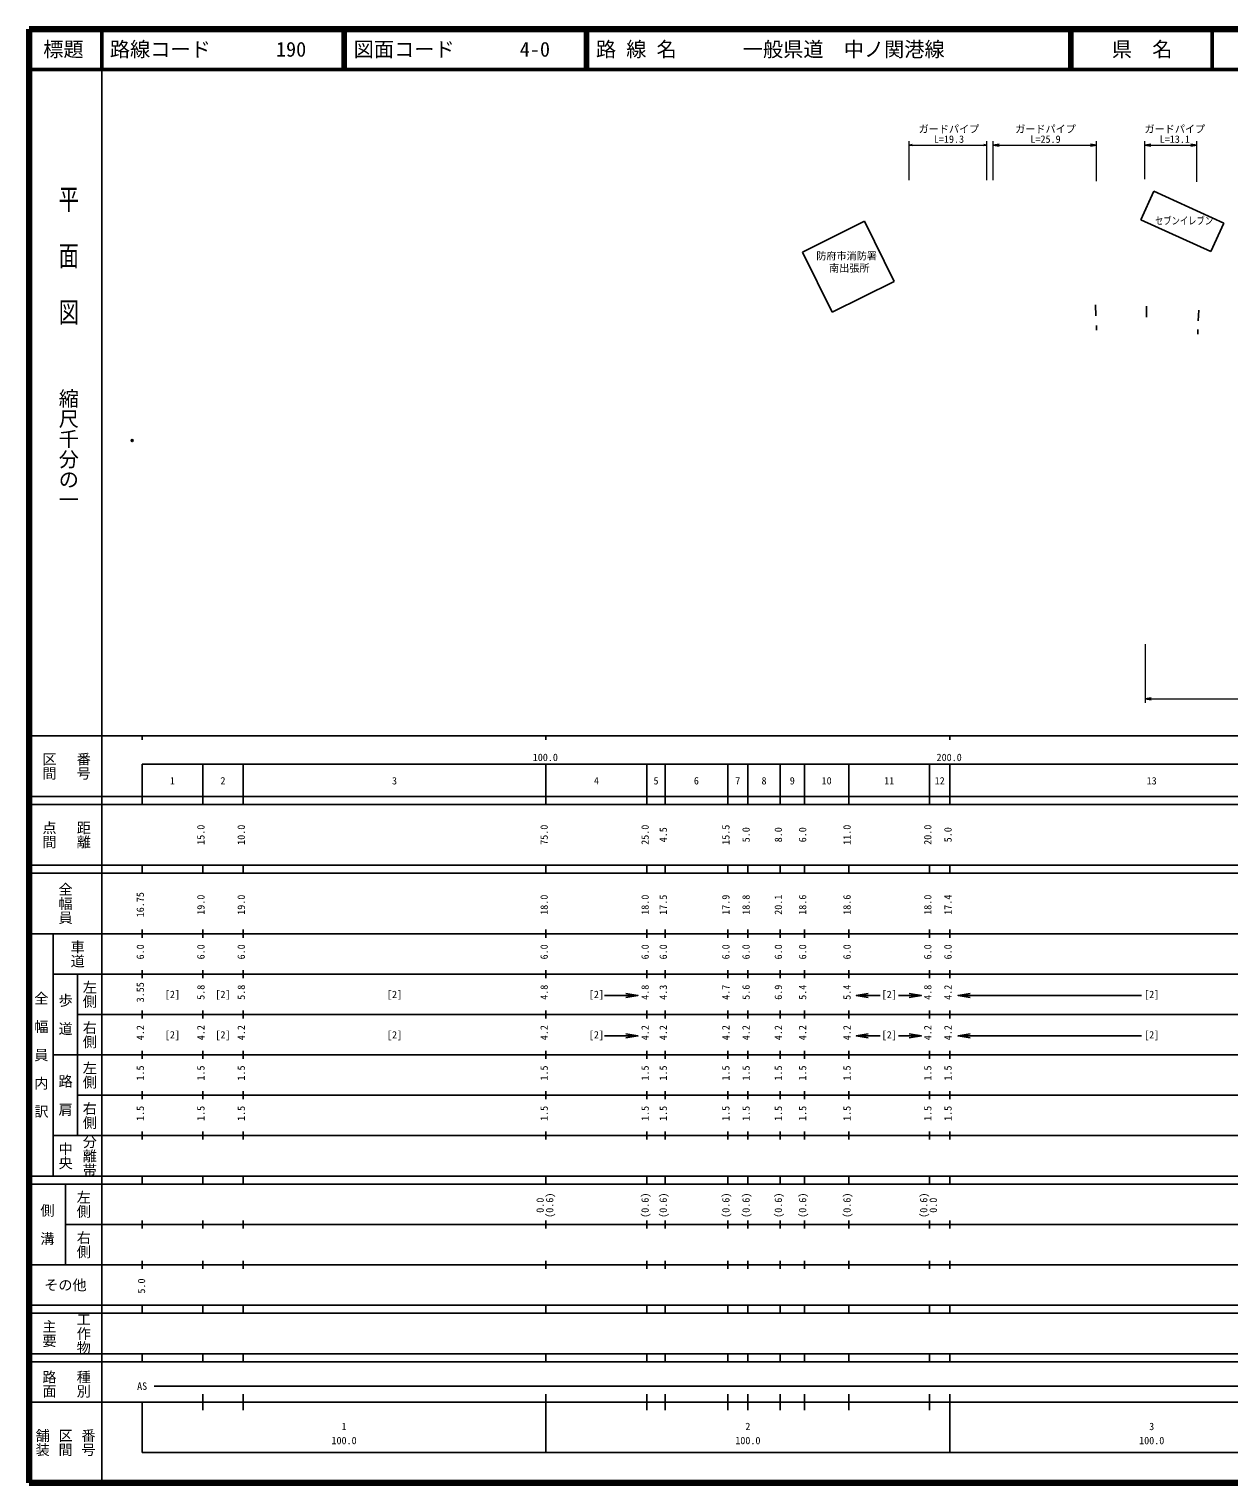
# Model space of a CAD drawing. Units: millimetres on the paper, with parts at other scales. Extents: x 40 to 680, y 20 to 380.
# Drawn here: x 40 to 337.1, y 20 to 380 of the extents above; entities that cross this region are included whole.
import ezdxf
from ezdxf.enums import TextEntityAlignment as Align

# ---------------------------------------------------------------- set-up
doc = ezdxf.new("R2010")
doc.units = ezdxf.units.MM
doc.header["$PDMODE"] = 32
doc.header["$PDSIZE"] = 0.5
for name, color, linetype, lineweight in [('M-BGD', 7, 'Continuous', 25), ('M-STR-HTXT', 7, 'Continuous', 13), ('M-TTL', 2, 'Continuous', 140), ('M-TTL-BAND', 7, 'Continuous', 25), ('M-TTL-LINE', 7, 'Continuous', 50)]:
    doc.layers.add(name, color=color, linetype=linetype, lineweight=lineweight)
for name, color, linetype in [('M-BMK-HTXT', 7, 'Continuous'), ('M-OTRS', 6, 'Continuous'), ('M-TTL-TXT', 7, 'Continuous')]:
    doc.layers.add(name, color=color, linetype=linetype)
doc.styles.add('@ＭＳ ゴシック', font='')
doc.styles.add('ＭＳ ゴシック', font='')
doc.styles.get('@ＭＳ ゴシック').set_extended_font_data('@MS Gothic')
doc.styles.get('ＭＳ ゴシック').set_extended_font_data('MS Gothic')

# ---------------------------------------------------------------- blocks, each defined once
blk = doc.blocks.new('open_arrow')
at = {"color": 0, "linetype": 'Continuous', "lineweight": -2}
blk.add_lwpolyline([(7.5, 1.25), (0, 0), (7.5, -1.25)], dxfattribs=at)

msp = doc.modelspace()

# ---------------------------------------------------------------- linework, layer by layer
at = {"layer": 'M-BGD'}
for p, q in [((318.54, 339.836), (315.337, 332.789)), ((335.846, 331.973), (318.54, 339.836)), ((231.498, 324.763), (246.858, 332.396)), ((246.858, 332.396), (254.261, 317.497)), ((332.644, 324.926), (315.337, 332.789)), ((335.846, 331.973), (332.644, 324.926)), ((231.498, 324.763), (238.901, 309.864)), ((238.901, 309.864), (254.261, 317.497)), ((304.114, 311.753), (304.169, 309.012)), ((316.678, 311.362), (316.723, 308.669)), ((329.666, 310.375), (329.53, 307.78)), ((304.325, 305.416), (304.351, 306.631)), ((329.443, 305.609), (329.399, 304.495))]:
    msp.add_line(p, q, dxfattribs=at)
at = {"layer": 'M-OTRS'}
msp.add_point((65.537, 278.115), dxfattribs=at)
at = {"layer": 'M-STR-HTXT'}
for p, q in [((257.934, 342.55), (257.934, 352.284)), ((257.934, 351.284), (277.19, 351.284)), ((277.19, 342.55), (277.19, 352.284)), ((278.709, 342.55), (278.709, 352.284)), ((278.709, 351.284), (304.308, 351.284)), ((304.308, 342.38), (304.308, 352.284)), ((316.278, 342.869), (316.278, 352.284)), ((316.278, 351.284), (329.161, 351.284)), ((329.161, 342.198), (329.161, 352.284)), ((316.354, 227.673), (316.354, 213.136)), ((316.354, 214.136), (529.999, 214.136))]:
    msp.add_line(p, q, dxfattribs=at)
at = {"layer": 'M-TTL'}
for p, q in [((40, 380), (40, 20)), ((680, 380), (40, 380)), ((40, 20), (680, 20))]:
    msp.add_line(p, q, dxfattribs=at)
at = {"layer": 'M-TTL-BAND'}
for p, q in [((58, 370), (58, 20)), ((40, 205), (579, 205)), ((68, 205), (68, 204)), ((168, 205), (168, 204)), ((268, 205), (268, 204)), ((68, 198), (579, 198)), ((68, 198), (68, 188)), ((83, 188), (83, 198)), ((93, 188), (93, 198)), ((168, 188), (168, 198)), ((193, 188), (193, 198)), ((197.5, 188), (197.5, 198)), ((213, 188), (213, 198)), ((218, 188), (218, 198)), ((226, 188), (226, 198)), ((232, 188), (232, 198)), ((243, 188), (243, 198)), ((263, 188), (263, 198)), ((268, 188), (268, 198)), ((40, 190), (579, 190)), ((40, 188), (579, 188)), ((40, 173), (579, 173)), ((68, 171), (68, 173)), ((83, 171), (83, 173)), ((93, 171), (93, 173)), ((168, 171), (168, 173)), ((193, 171), (193, 173)), ((197.5, 171), (197.5, 173)), ((213, 171), (213, 173)), ((218, 171), (218, 173)), ((226, 171), (226, 173)), ((232, 171), (232, 173)), ((243, 171), (243, 173)), ((263, 171), (263, 173)), ((268, 171), (268, 173)), ((40, 171), (579, 171)), ((40, 156), (579, 156)), ((46, 96), (46, 156)), ((68, 155), (68, 157)), ((83, 155), (83, 157)), ((93, 155), (93, 157)), ((168, 155), (168, 157)), ((193, 155), (193, 157)), ((197.5, 155), (197.5, 157)), ((213, 155), (213, 157)), ((218, 155), (218, 157)), ((226, 155), (226, 157)), ((232, 155), (232, 157)), ((243, 155), (243, 157)), ((263, 155), (263, 157)), ((268, 155), (268, 157)), ((46, 146), (579, 146)), ((52, 146), (52, 106)), ((68, 145), (68, 147)), ((83, 145), (83, 147)), ((93, 145), (93, 147)), ((168, 145), (168, 147)), ((193, 145), (193, 147)), ((197.5, 145), (197.5, 147)), ((213, 145), (213, 147)), ((218, 145), (218, 147)), ((226, 145), (226, 147)), ((232, 145), (232, 147)), ((243, 145), (243, 147)), ((263, 145), (263, 147)), ((268, 145), (268, 147)), ((190.757, 140.696), (182.465, 140.696)), ((244.825, 140.696), (250.731, 140.696)), ((260.954, 140.696), (255.275, 140.696)), ((270.041, 140.696), (315.477, 140.696)), ((68, 135), (68, 137)), ((83, 135), (83, 137)), ((93, 135), (93, 137)), ((168, 135), (168, 137)), ((193, 135), (193, 137)), ((197.5, 135), (197.5, 137)), ((213, 135), (213, 137)), ((218, 135), (218, 137)), ((226, 135), (226, 137)), ((232, 135), (232, 137)), ((243, 135), (243, 137)), ((263, 135), (263, 137)), ((268, 135), (268, 137)), ((52, 136), (579, 136)), ((190.757, 130.696), (182.465, 130.696)), ((244.825, 130.696), (250.731, 130.696)), ((260.954, 130.696), (255.275, 130.696)), ((270.041, 130.696), (315.477, 130.696)), ((46, 126), (579, 126)), ((68, 125), (68, 127)), ((83, 125), (83, 127)), ((93, 125), (93, 127)), ((168, 125), (168, 127)), ((193, 125), (193, 127)), ((197.5, 125), (197.5, 127)), ((213, 125), (213, 127)), ((218, 125), (218, 127)), ((226, 125), (226, 127)), ((232, 125), (232, 127)), ((243, 125), (243, 127)), ((263, 125), (263, 127)), ((268, 125), (268, 127)), ((52, 116), (579, 116)), ((68, 115), (68, 117)), ((83, 115), (83, 117)), ((93, 115), (93, 117)), ((168, 115), (168, 117)), ((193, 115), (193, 117)), ((197.5, 115), (197.5, 117)), ((213, 115), (213, 117)), ((218, 115), (218, 117)), ((226, 115), (226, 117)), ((232, 115), (232, 117)), ((243, 115), (243, 117)), ((263, 115), (263, 117)), ((268, 115), (268, 117)), ((46, 106), (579, 106)), ((68, 105), (68, 107)), ((83, 105), (83, 107)), ((93, 105), (93, 107)), ((168, 105), (168, 107)), ((193, 105), (193, 107)), ((197.5, 105), (197.5, 107)), ((213, 105), (213, 107)), ((218, 105), (218, 107)), ((226, 105), (226, 107)), ((232, 105), (232, 107)), ((243, 105), (243, 107)), ((263, 105), (263, 107)), ((268, 105), (268, 107)), ((40, 96), (579, 96)), ((40, 94), (579, 94)), ((49, 94), (49, 74)), ((68, 94), (68, 96)), ((83, 94), (83, 96)), ((93, 94), (93, 96)), ((168, 94), (168, 96)), ((193, 94), (193, 96)), ((197.5, 94), (197.5, 96)), ((213, 94), (213, 96)), ((218, 94), (218, 96)), ((226, 94), (226, 96)), ((232, 94), (232, 96)), ((243, 94), (243, 96)), ((263, 94), (263, 96)), ((268, 94), (268, 96)), ((49, 84), (579, 84)), ((68, 83), (68, 85)), ((83, 83), (83, 85)), ((93, 83), (93, 85)), ((168, 83), (168, 85)), ((193, 83), (193, 85)), ((197.5, 83), (197.5, 85)), ((213, 83), (213, 85)), ((218, 83), (218, 85)), ((226, 83), (226, 85)), ((232, 83), (232, 85)), ((243, 83), (243, 85)), ((263, 83), (263, 85)), ((268, 83), (268, 85)), ((40, 74), (579, 74)), ((68, 73), (68, 75)), ((83, 73), (83, 75)), ((93, 73), (93, 75)), ((168, 73), (168, 75)), ((193, 73), (193, 75)), ((197.5, 73), (197.5, 75)), ((213, 73), (213, 75)), ((218, 73), (218, 75)), ((226, 73), (226, 75)), ((232, 73), (232, 75)), ((243, 73), (243, 75)), ((263, 73), (263, 75)), ((268, 73), (268, 75)), ((40, 64), (579, 64)), ((40, 62), (579, 62)), ((68, 62), (68, 64)), ((83, 62), (83, 64)), ((93, 62), (93, 64)), ((168, 62), (168, 64)), ((193, 62), (193, 64)), ((197.5, 62), (197.5, 64)), ((213, 62), (213, 64)), ((218, 62), (218, 64)), ((226, 62), (226, 64)), ((232, 62), (232, 64)), ((243, 62), (243, 64)), ((263, 62), (263, 64)), ((268, 62), (268, 64)), ((40, 52), (579, 52)), ((68, 50), (68, 52)), ((83, 50), (83, 52)), ((93, 50), (93, 52)), ((168, 50), (168, 52)), ((193, 50), (193, 52)), ((197.5, 50), (197.5, 52)), ((213, 50), (213, 52)), ((218, 50), (218, 52)), ((226, 50), (226, 52)), ((232, 50), (232, 52)), ((243, 50), (243, 52)), ((263, 50), (263, 52)), ((268, 50), (268, 52)), ((40, 50), (579, 50)), ((71, 44), (565, 44)), ((40, 40), (579, 40)), ((68, 40), (68, 27.5)), ((83, 38), (83, 42)), ((93, 38), (93, 42)), ((168, 27.5), (168, 42)), ((193, 38), (193, 42)), ((197.5, 38), (197.5, 42)), ((213, 38), (213, 42)), ((218, 38), (218, 42)), ((226, 38), (226, 42)), ((232, 38), (232, 42)), ((243, 38), (243, 42)), ((263, 38), (263, 42)), ((268, 27.5), (268, 42)), ((68, 27.5), (579, 27.5))]:
    msp.add_line(p, q, dxfattribs=at)
at = {"layer": 'M-TTL-LINE'}
for p, q in [((58, 380), (58, 370)), ((117.75, 380), (117.75, 370)), ((118.25, 380), (118.25, 370)), ((177.75, 380), (177.75, 370)), ((178.25, 380), (178.25, 370)), ((297.75, 380), (297.75, 370)), ((298.25, 380), (298.25, 370)), ((333, 380), (333, 370)), ((40, 370), (680, 370))]:
    msp.add_line(p, q, dxfattribs=at)

# ---------------------------------------------------------------- block references
at = {"layer": 'M-STR-HTXT'}
for p, xscale, yscale in [((257.934, 351.284), 0.1, 0.1), ((278.709, 351.284), 0.2, 0.2), ((316.278, 351.284), 0.2, 0.2), ((316.354, 214.136), 0.2, 0.2)]:
    msp.add_blockref('open_arrow', p, dxfattribs=dict(at, xscale=xscale, yscale=yscale))
at = {"layer": 'M-STR-HTXT', "rotation": 180}
for p, xscale, yscale in [((277.19, 351.284), 0.1, 0.1), ((304.308, 351.284), 0.2, 0.2), ((329.161, 351.284), 0.2, 0.2)]:
    msp.add_blockref('open_arrow', p, dxfattribs=dict(at, xscale=xscale, yscale=yscale))
at = {"layer": 'M-TTL-BAND', "xscale": 0.4, "yscale": 0.4, "rotation": 180}
for p in [(190.757, 140.696), (260.954, 140.696), (190.757, 130.696), (260.954, 130.696)]:
    msp.add_blockref('open_arrow', p, dxfattribs=at)
at = {"layer": 'M-TTL-BAND', "xscale": 0.4, "yscale": 0.4}
for p in [(244.825, 140.696), (270.041, 140.696), (244.825, 130.696), (270.041, 130.696)]:
    msp.add_blockref('open_arrow', p, dxfattribs=at)

# ---------------------------------------------------------------- texts
at = {"layer": 'M-BMK-HTXT', "style": 'ＭＳ ゴシック', "width": 0.8}
msp.add_text('セブンイレブン', height=1.833, dxfattribs=at).set_placement((318.824, 331.064), align=Align.BOTTOM_LEFT)
at = {"layer": 'M-BMK-HTXT', "style": 'ＭＳ ゴシック'}
for s, p in [('防府市消防署', (234.946, 322.363)), ('南出張所', (238.122, 319.336))]:
    msp.add_text(s, height=1.833, dxfattribs=at).set_placement(p, align=Align.BOTTOM_LEFT)
at = {"layer": 'M-STR-HTXT', "style": 'ＭＳ ゴシック'}
for s, p in [('ガードパイプ', (267.793, 353.784)), ('ガードパイプ', (291.706, 353.784)), ('ガードパイプ', (323.723, 353.784)), ('L=19.3', (267.793, 351.284)), ('L=25.9', (291.706, 351.284)), ('L=13.1', (323.723, 351.284))]:
    msp.add_text(s, height=1.833, dxfattribs=at).set_placement(p, align=Align.BOTTOM_CENTER)
at = {"layer": 'M-TTL-BAND', "style": '@ＭＳ ゴシック', "width": 1.4}
msp.add_text('平  面  図', height=3.666, rotation=270, dxfattribs=at).set_placement((49.777, 306.475), align=Align.MIDDLE_RIGHT)
at = {"layer": 'M-TTL-BAND', "style": '@ＭＳ ゴシック'}
msp.add_text('縮尺千分の一', height=3.666, rotation=270, dxfattribs=at).set_placement((49.777, 261.03), align=Align.MIDDLE_RIGHT)
for s, p in [('区間', (45, 197.5)), ('番号', (53.5, 197.5)), ('点間', (45, 180.5)), ('距離', (53.5, 180.5)), ('全幅員', (49, 163.5)), ('車道', (52, 151)), ('左側', (55, 141)), ('全\u3000幅\u3000員\u3000内\u3000訳', (43, 126)), ('歩\u3000道', (49, 136)), ('右側', (55, 131)), ('左側', (55, 121)), ('路\u3000肩', (49, 116)), ('右側', (55, 111)), ('分離帯', (55, 101)), ('中央', (49, 101)), ('左側', (53.5, 89)), ('側\u3000溝', (44.5, 84)), ('右側', (53.5, 79)), ('工作物', (53.5, 57)), ('主要', (45, 57)), ('路面', (45, 44.5)), ('種別', (53.5, 44.5)), ('舗装', (43.333, 30)), ('区間', (49, 30)), ('番号', (54.667, 30))]:
    msp.add_text(s, height=2.566, rotation=270, dxfattribs=at).set_placement(p, align=Align.MIDDLE_CENTER)
at = {"layer": 'M-TTL-BAND', "style": 'ＭＳ ゴシック'}
for s, p in [('100.0', (167.844, 198.195)), ('200.0', (267.844, 198.195)), ('1', (75.5, 192.405)), ('2', (88, 192.405)), ('3', (130.5, 192.405)), ('4', (180.5, 192.405)), ('5', (195.25, 192.405)), ('6', (205.25, 192.405)), ('7', (215.5, 192.405)), ('8', (222, 192.405)), ('9', (229, 192.405)), ('10', (237.5, 192.405)), ('11', (253, 192.405)), ('12', (265.5, 192.405)), ('13', (318, 192.405)), ('[2]', (75.5, 139.5)), ('[2]', (88, 139.5)), ('[2]', (130.5, 139.5)), ('[2]', (180.5, 139.5)), ('[2]', (253, 139.5)), ('[2]', (318, 139.5)), ('[2]', (75.5, 129.5)), ('[2]', (88, 129.5)), ('[2]', (130.5, 129.5)), ('[2]', (180.5, 129.5)), ('[2]', (253, 129.5)), ('[2]', (318, 129.5)), ('AS', (68, 42.5)), ('1', (118, 32.523)), ('2', (218, 32.523)), ('3', (318, 32.523)), ('100.0', (118, 29.033)), ('100.0', (218, 29.033)), ('100.0', (318, 29.033))]:
    msp.add_text(s, height=1.833, dxfattribs=at).set_placement(p, align=Align.BOTTOM_CENTER)
for s, p in [('15.0', (84, 180.5)), ('10.0', (94, 180.5)), ('75.0', (169, 180.5)), ('25.0', (194, 180.5)), ('4.5', (198.5, 180.5)), ('15.5', (214, 180.5)), ('5.0', (219, 180.5)), ('8.0', (227, 180.5)), ('6.0', (233, 180.5)), ('11.0', (244, 180.5)), ('20.0', (264, 180.5)), ('5.0', (269, 180.5)), ('16.75', (69, 163.174)), ('19.0', (84, 163.174)), ('19.0', (94, 163.174)), ('18.0', (169, 163.174)), ('18.0', (194, 163.174)), ('17.5', (198.5, 163.174)), ('17.9', (214, 163.174)), ('18.8', (219, 163.174)), ('20.1', (227, 163.174)), ('18.6', (233, 163.174)), ('18.6', (244, 163.174)), ('18.0', (264, 163.174)), ('17.4', (269, 163.174)), ('6.0', (69, 151.5)), ('6.0', (84, 151.5)), ('6.0', (94, 151.5)), ('6.0', (169, 151.5)), ('6.0', (194, 151.5)), ('6.0', (198.5, 151.5)), ('6.0', (214, 151.5)), ('6.0', (219, 151.5)), ('6.0', (227, 151.5)), ('6.0', (233, 151.5)), ('6.0', (244, 151.5)), ('6.0', (264, 151.5)), ('6.0', (269, 151.5)), ('3.55', (69, 141.5)), ('5.8', (84, 141.5)), ('5.8', (94, 141.5)), ('4.8', (169, 141.5)), ('4.8', (194, 141.5)), ('4.3', (198.5, 141.5)), ('4.7', (214, 141.5)), ('5.6', (219, 141.5)), ('6.9', (227, 141.5)), ('5.4', (233, 141.5)), ('5.4', (244, 141.5)), ('4.8', (264, 141.5)), ('4.2', (269, 141.5)), ('4.2', (69, 131.5)), ('4.2', (84, 131.5)), ('4.2', (94, 131.5)), ('4.2', (169, 131.5)), ('4.2', (194, 131.5)), ('4.2', (198.5, 131.5)), ('4.2', (214, 131.5)), ('4.2', (219, 131.5)), ('4.2', (227, 131.5)), ('4.2', (233, 131.5)), ('4.2', (244, 131.5)), ('4.2', (264, 131.5)), ('4.2', (269, 131.5)), ('1.5', (69, 121.5)), ('1.5', (84, 121.5)), ('1.5', (94, 121.5)), ('1.5', (169, 121.5)), ('1.5', (194, 121.5)), ('1.5', (198.5, 121.5)), ('1.5', (214, 121.5)), ('1.5', (219, 121.5)), ('1.5', (227, 121.5)), ('1.5', (233, 121.5)), ('1.5', (244, 121.5)), ('1.5', (264, 121.5)), ('1.5', (269, 121.5)), ('1.5', (69, 111.5)), ('1.5', (84, 111.5)), ('1.5', (94, 111.5)), ('1.5', (169, 111.5)), ('1.5', (194, 111.5)), ('1.5', (198.5, 111.5)), ('1.5', (214, 111.5)), ('1.5', (219, 111.5)), ('1.5', (227, 111.5)), ('1.5', (233, 111.5)), ('1.5', (244, 111.5)), ('1.5', (264, 111.5)), ('1.5', (269, 111.5)), ('0.0', (168, 88.764)), ('(0.6)', (170.37, 88.764)), ('(0.6)', (194, 88.764)), ('(0.6)', (198.5, 88.764)), ('(0.6)', (214, 88.764)), ('(0.6)', (219, 88.764)), ('(0.6)', (227, 88.764)), ('(0.6)', (233, 88.764)), ('(0.6)', (244, 88.764)), ('(0.6)', (263, 88.764)), ('0.0', (265.37, 88.764)), ('5.0', (69.283, 68.754))]:
    msp.add_text(s, height=1.833, rotation=90, dxfattribs=at).set_placement(p, align=Align.BOTTOM_CENTER)
msp.add_text('その他', height=2.566, dxfattribs=at).set_placement((49, 69), align=Align.MIDDLE_CENTER)
at = {"layer": 'M-TTL-TXT', "style": 'ＭＳ ゴシック'}
for s, p in [('標題', (48.5, 375)), ('県\u3000名', (315.625, 375))]:
    msp.add_text(s, height=3.666, dxfattribs=at).set_placement(p, align=Align.MIDDLE_CENTER)
for s, p in [('路線コード', (60, 375)), ('190', (101.142, 375)), ('図面コード', (120.38, 375)), ('4-0', (161.521, 375)), ('路 線 名', (180.38, 375)), ('一般県道\u3000中ノ関港線', (216.734, 375))]:
    msp.add_text(s, height=3.666, dxfattribs=at).set_placement(p, align=Align.MIDDLE_LEFT)

doc.saveas('drawing.dxf')
